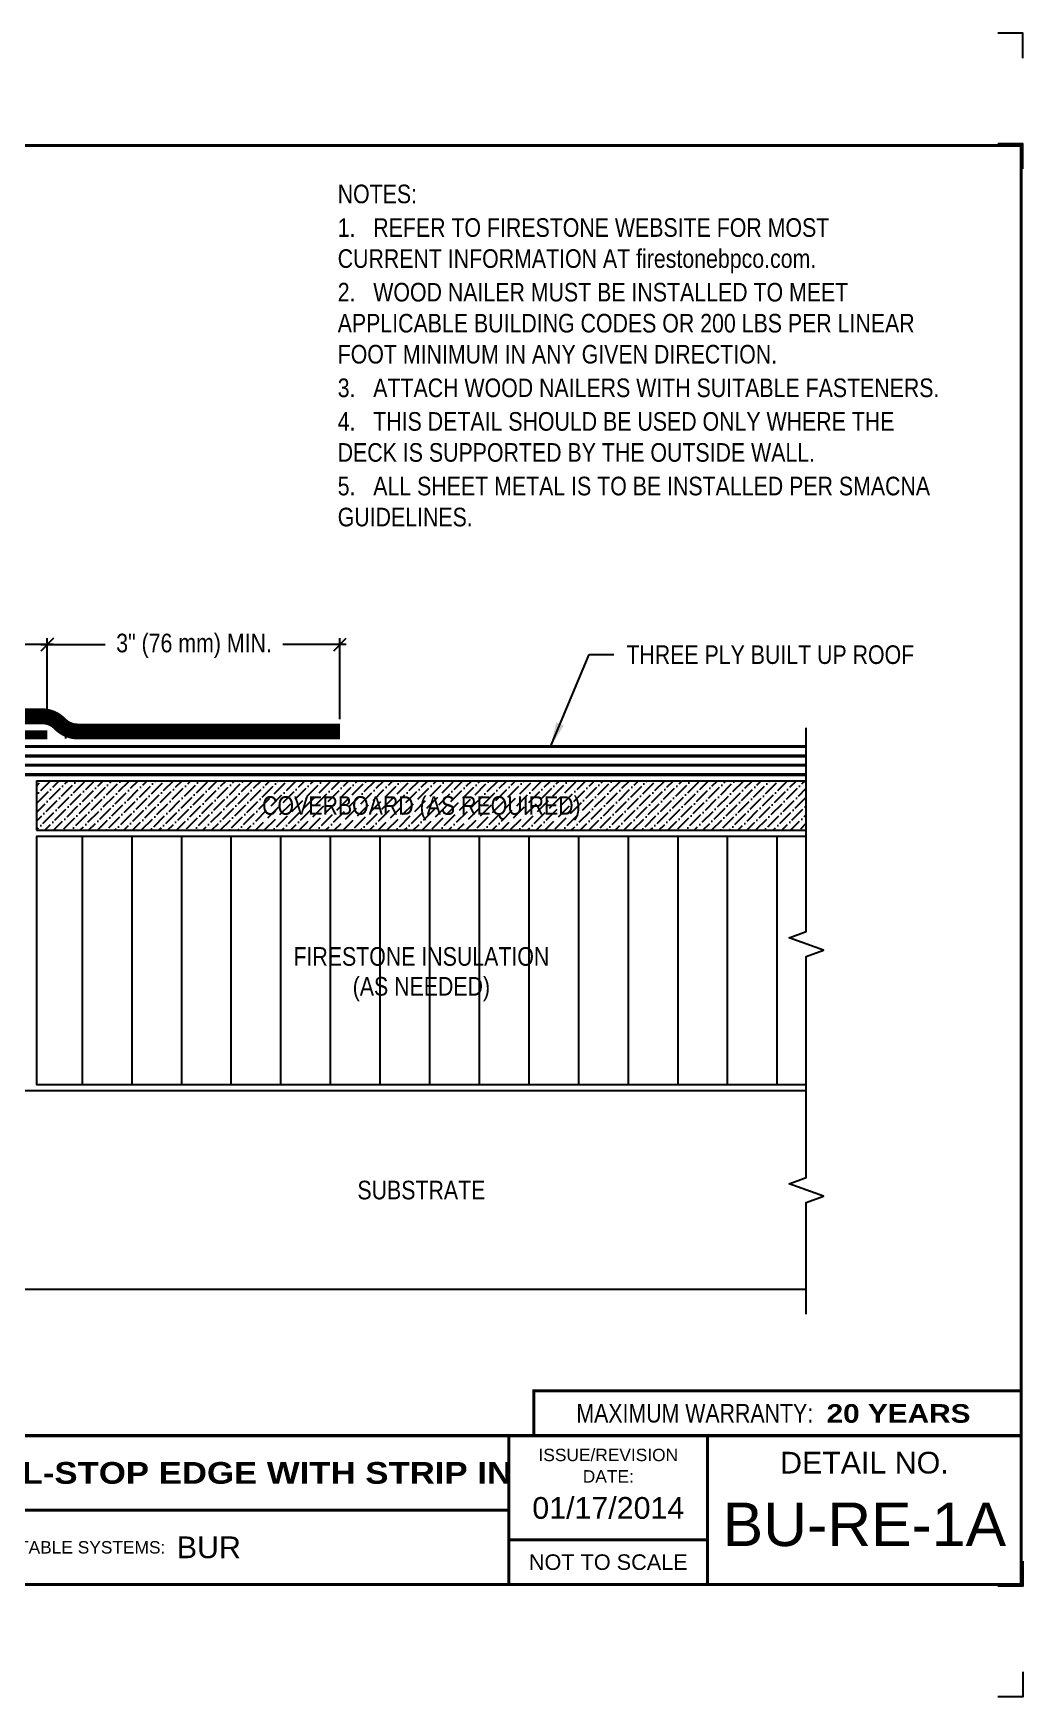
# Model space of a CAD drawing. Header units: inches. Extents: x -763.6 to -743.6, y -23.2 to -6.4.
# Drawn here: x -753.56 to -743.59, y -23.2 to -6.43 of the extents above; entities that cross this region are included whole.
import ezdxf
from ezdxf.enums import TextEntityAlignment as Align

# ---------------------------------------------------------------- set-up
doc = ezdxf.new("R2010")
doc.units = ezdxf.units.IN
doc.header["$MEASUREMENT"] = 0
doc.layers.get('0').update_dxf_attribs({"linetype": 'CONTINUOUS'})
doc.layers.get('DEFPOINTS').update_dxf_attribs({"linetype": 'CONTINUOUS'})
for name, color, linetype in [('FSBP-ANNO-LABEL', 7, 'CONTINUOUS'), ('FSBP-ANNO-NOTE', 7, 'CONTINUOUS'), ('FSBP-COVERBOARD_CANT', 46, 'CONTINUOUS'), ('FSBP-INSULATION', 7, 'CONTINUOUS'), ('FSBP-MEMBRANE', 7, 'CONTINUOUS'), ('FSBP-SUBSTRATE-GENERIC', 9, 'CONTINUOUS'), ('FSBP-TTLB', 7, 'CONTINUOUS'), ('FSBP-TTLB-BORDER', 7, 'CONTINUOUS'), ('FSBP-TTLB-TEXT', 7, 'CONTINUOUS')]:
    doc.layers.add(name, color=color, linetype=linetype)
doc.styles.add('ARIAL', font='arial.ttf')
doc.styles.add('ARIAL_BOLD', font='')
doc.styles.add('ARIAL_NAR', font='ARIALN.TTF')
doc.styles.add('FSBP_ARIAL_NAR', font='ARIALN.TTF')
doc.styles.get('ARIAL_BOLD').set_extended_font_data('Arial Black')
doc.dimstyles.new('FSBP-DIM', dxfattribs={"dimtxt": 0.1875, "dimasz": 0.125, "dimexe": 0.0625, "dimexo": 0.125, "dimgap": 0.125, "dimtad": 0, "dimdec": 0, "dimzin": 1, "dimdsep": 46, "dimlunit": 4, "dimtxsty": 'ARIAL_NAR', "dimblk": 'OBLIQUE', "dimcen": 0.09375, "dimdle": 0.0625, "dimclrd": 256, "dimclre": 256, "dimclrt": 256, "dimadec": 0, "dimazin": 0, "dimtfac": 1, "dimtdec": 0, "dimtmove": 1, "dimatfit": 3, "dimfxl": 1, "dimtolj": 1, "dimtzin": 0, "dimlwd": -1, "dimlwe": -1, "dimarcsym": 0})
doc.dimstyles.new('FSBP-LEADER', dxfattribs={"dimtxt": 0.1875, "dimasz": 0.25, "dimexe": 0.0625, "dimexo": 0.125, "dimgap": 0.125, "dimtad": 0, "dimtih": 1, "dimtoh": 1, "dimdec": 4, "dimzin": 0, "dimdsep": 46, "dimlunit": 4, "dimtxsty": 'ARIAL_NAR', "dimcen": 0.09375, "dimclrd": 256, "dimclre": 256, "dimclrt": 256, "dimadec": 0, "dimazin": 0, "dimtfac": 1, "dimtdec": 4, "dimtofl": 0, "dimtmove": 0, "dimatfit": 3, "dimfxl": 1, "dimtolj": 1, "dimtzin": 0, "dimlwd": -1, "dimlwe": -1, "dimarcsym": 0})

# ---------------------------------------------------------------- blocks, each defined once
blk = doc.blocks.new('_OBLIQUE')
at = {"color": 0, "linetype": 'ByBlock'}
blk.add_line((-0.5, -0.5), (0.5, 0.5), dxfattribs=at)
blk = doc.blocks.new('*D5')
at = {"layer": 'DEFPOINTS', "color": 0, "transparency": 16777216}
for p in [(-750.469, -12.593), (-753.417, -13.469), (-750.469, -13.469)]:
    blk.add_point(p, dxfattribs=at)
at = {"layer": 'FSBP-ANNO-LABEL', "transparency": 16777216}
for p, q in [((-753.417, -13.344), (-753.417, -12.53)), ((-750.469, -13.344), (-750.469, -12.53)), ((-753.48, -12.593), (-752.834, -12.593)), ((-750.406, -12.593), (-751.043, -12.593))]:
    blk.add_line(p, q, dxfattribs=at)
at = {"layer": 'FSBP-ANNO-LABEL', "transparency": 16777216, "xscale": 0.125, "yscale": 0.125, "zscale": 0.125, "rotation": 180}
blk.add_blockref('_OBLIQUE', (-753.417, -12.593), dxfattribs=at)
at = {"layer": 'FSBP-ANNO-LABEL', "transparency": 16777216, "xscale": 0.125, "yscale": 0.125, "zscale": 0.125}
blk.add_blockref('_OBLIQUE', (-750.469, -12.593), dxfattribs=at)
at = {"layer": 'FSBP-ANNO-LABEL', "transparency": 16777216, "insert": (-751.938, -12.606), "char_height": 0.1875, "attachment_point": 5, "style": 'ARIAL_NAR'}
blk.add_mtext('\\A1;3" (76 mm) MIN.', dxfattribs=at)
blk = doc.blocks.new('*D7')
at = {"layer": 'DEFPOINTS', "color": 0, "transparency": 16777216}
for p in [(-753.417, -12.593), (-756.295, -13.449), (-753.417, -13.518)]:
    blk.add_point(p, dxfattribs=at)
at = {"layer": 'FSBP-ANNO-LABEL', "transparency": 16777216}
for p, q in [((-756.295, -13.324), (-756.295, -12.53)), ((-753.417, -13.393), (-753.417, -12.53)), ((-756.358, -12.593), (-755.742, -12.593)), ((-753.355, -12.593), (-753.951, -12.593))]:
    blk.add_line(p, q, dxfattribs=at)
at = {"layer": 'FSBP-ANNO-LABEL', "transparency": 16777216, "xscale": 0.125, "yscale": 0.125, "zscale": 0.125, "rotation": 180}
blk.add_blockref('_OBLIQUE', (-756.295, -12.593), dxfattribs=at)
at = {"layer": 'FSBP-ANNO-LABEL', "transparency": 16777216, "xscale": 0.125, "yscale": 0.125, "zscale": 0.125}
blk.add_blockref('_OBLIQUE', (-753.417, -12.593), dxfattribs=at)
at = {"layer": 'FSBP-ANNO-LABEL', "transparency": 16777216, "insert": (-754.847, -12.604), "char_height": 0.1875, "attachment_point": 5, "style": 'ARIAL_NAR'}
blk.add_mtext('\\A1;3" (76 mm) MIN.', dxfattribs=at)
blk = doc.blocks.new('TTLB-ASPHALT_1')
blk.add_line((16.841, 0), (20, 0))
at = {"layer": 'DEFPOINTS', "linetype": 'Continuous', "ltscale": 1.75}
for points in [[(20.016, 13.881), (20.016, 14.131), (19.766, 14.131)], [(20.016, -2.381), (20.016, -2.631), (19.766, -2.631)]]:
    blk.add_lwpolyline(points, dxfattribs=at)
at = {"layer": 'DEFPOINTS', "color": 1}
for points in [[(20.016, 12.766), (20.016, 13.016), (19.766, 13.016)], [(20.016, -1.266), (20.016, -1.516), (19.766, -1.516)]]:
    blk.add_lwpolyline(points, dxfattribs=at)
at = {"layer": 'FSBP-TTLB', "const_width": 0.0312}
blk.add_lwpolyline([(15.09, 0), (20, 0), (20, 0.451), (15.09, 0.451)], close=True, dxfattribs=at)
for points in [[(0, 0), (0, -1.5), (20, -1.5), (20, 0), (0, 0)], [(14.84, 0), (14.84, -1.5)], [(16.841, 0), (16.841, -1.5)], [(20, 0), (20, -1.5)], [(4.825, -0.75), (14.84, -0.75)], [(14.84, -1.049), (16.841, -1.049)]]:
    blk.add_lwpolyline(points, dxfattribs=at)
at = {"layer": 'FSBP-TTLB-BORDER', "const_width": 0.0312}
blk.add_lwpolyline([(20, 0), (20, 13), (0, 13), (0, 0)], dxfattribs=at)
at = {"layer": 'FSBP-TTLB-TEXT', "style": 'ARIAL_NAR'}
blk.add_text('MAXIMUM WARRANTY:', height=0.1875, dxfattribs=at).set_placement((17.905, 0.226), align=Align.MIDDLE_RIGHT)
at = {"layer": 'FSBP-TTLB-TEXT'}
for s, height, style, p in [('20 YEARS', 0.1875, 'ARIAL_BOLD', (18.04, 0.224)), ('ACCEPTABLE SYSTEMS:', 0.125, 'ARIAL', (9.293, -1.125))]:
    blk.add_text(s, height=height, dxfattribs=dict(at, style=style)).set_placement(p, align=Align.MIDDLE_LEFT)
at = {"layer": 'FSBP-TTLB-TEXT', "style": 'ARIAL'}
for s, height, p in [('ISSUE/REVISION', 0.125, (15.841, -0.194)), ('DETAIL NO.', 0.2188, (18.421, -0.272)), ('DATE:', 0.125, (15.841, -0.41)), ('NOT TO SCALE', 0.15625, (15.841, -1.274))]:
    blk.add_text(s, height=height, dxfattribs=at).set_placement(p, align=Align.MIDDLE_CENTER)
at = {"layer": 'FSBP-TTLB-TEXT'}
for tag, height, style, p in [('DETAIL_DESCP_LINE_1', 0.219, 'ARIAL_BOLD', (9.833, -0.375)), ('ISSUE_REV_DATE', 0.219, 'ARIAL', (15.841, -0.728)), ('DETAIL_NUMBER', 0.438, 'ARIAL', (18.421, -0.893))]:
    blk.add_attdef(tag, text='', height=height, dxfattribs=dict(at, style=style)).set_placement(p, align=Align.MIDDLE_CENTER)
at = {"layer": 'FSBP-TTLB-TEXT', "style": 'ARIAL'}
blk.add_attdef('ACCPT_SYSTEMS', text='', height=0.219, dxfattribs=at).set_placement((11.494, -1.125), align=Align.MIDDLE_LEFT)

msp = doc.modelspace()

# ---------------------------------------------------------------- hatches: boundary and pattern name
at = {"layer": 'FSBP-COVERBOARD_CANT'}
h = msp.add_hatch(dxfattribs=at)
h.set_pattern_fill('ANSI36', color=256, scale=0.5, style=0)
h.set_pattern_definition([(45, (-770.48661, 63.41919), (0.03314563, 0.12153398), [0.15625, -0.03125, 0, -0.03125])])
h.paths.add_polyline_path([(-745.77, -13.965), (-753.526, -13.965), (-753.526, -14.465), (-745.77, -14.465)])
h.paths.add_polyline_path([(-751.315, -14.425), (-747.982, -14.425), (-747.982, -14.056), (-751.315, -14.056)], flags=24)
at = {"layer": 'FSBP-INSULATION'}
h = msp.add_hatch(dxfattribs=at)
h.set_pattern_fill('LINE', color=256, scale=4, angle=90, style=0)
h.set_pattern_definition([(90, (-768.5631, 62.58823), (-0.5, 3e-17), [])])
h.paths.add_polyline_path([(-745.77, -17.027), (-745.77, -15.735), (-745.598, -15.672), (-745.942, -15.547), (-745.77, -15.485), (-745.77, -14.527), (-753.526, -14.527), (-753.526, -17.027)])
h.paths.add_polyline_path([(-750.402, -16.248), (-748.895, -16.248), (-748.895, -15.879), (-750.402, -15.879)], flags=24)
h.paths.add_polyline_path([(-750.986, -15.882), (-748.311, -15.882), (-748.311, -15.591), (-750.986, -15.591)], flags=24)

# ---------------------------------------------------------------- linework, layer by layer
at = {"layer": 'FSBP-COVERBOARD_CANT'}
for p, q in [((-753.526, -13.965), (-753.526, -14.465)), ((-753.526, -13.965), (-745.77, -13.965)), ((-753.526, -14.465), (-745.77, -14.465))]:
    msp.add_line(p, q, dxfattribs=at)
at = {"layer": 'FSBP-INSULATION'}
for points in [[(-745.77, -17.027), (-745.77, -15.735), (-745.598, -15.672), (-745.942, -15.547), (-745.77, -15.485), (-745.77, -13.434)], [(-745.77, -14.527), (-753.526, -14.527), (-753.526, -17.027), (-745.77, -17.027)]]:
    msp.add_lwpolyline(points, dxfattribs=at)
at = {"layer": 'FSBP-MEMBRANE', "ltscale": 1.75}
msp.add_line((-753.229, -13.541), (-753.229, -13.451), dxfattribs=at)
for points, const_width in [([(-758.74, -13.192), (-756.365, -13.191, -0.198912), (-756.233, -13.246), (-756.218, -13.262, 0.198912), (-756.085, -13.316), (-753.469, -13.316, -0.198912), (-753.292, -13.39), (-753.286, -13.396, 0.198912), (-753.109, -13.469), (-750.469, -13.469)], 0.16), ([(-758.744, -13.368), (-756.443, -13.379, -0.198912), (-756.31, -13.434), (-756.295, -13.449, 0.198912), (-756.163, -13.504), (-753.417, -13.504)], 0.09)]:
    msp.add_lwpolyline(points, format="xyb", dxfattribs=dict(at, const_width=const_width))
at = {"layer": 'FSBP-MEMBRANE', "const_width": 0.0312}
for points in [[(-756.645, -13.62), (-745.77, -13.62)], [(-745.77, -13.716), (-756.645, -13.716)], [(-756.645, -13.809), (-745.77, -13.809)], [(-756.645, -13.904), (-745.77, -13.904)]]:
    msp.add_lwpolyline(points, dxfattribs=at)
at = {"layer": 'FSBP-SUBSTRATE-GENERIC'}
for points in [[(-745.77, -17.09), (-754.526, -17.09), (-754.526, -19.09), (-745.77, -19.09)], [(-745.77, -19.34), (-745.77, -18.215), (-745.598, -18.152), (-745.942, -18.027), (-745.77, -17.965), (-745.77, -17.027)]]:
    msp.add_lwpolyline(points, dxfattribs=at)

# ---------------------------------------------------------------- block references
msp.add_blockref('TTLB-ASPHALT_1', (-763.606, -20.565)).add_auto_attribs({'DETAIL_DESCP_LINE_1': 'UNA-EDGE DRIPEDGE/GRAVEL-STOP EDGE WITH STRIP IN', 'ACCPT_SYSTEMS': 'BUR', 'ISSUE_REV_DATE': '01/17/2014', 'DETAIL_NUMBER': 'BU-RE-1A'})

# ---------------------------------------------------------------- texts
at = {"layer": 'FSBP-ANNO-LABEL', "style": 'ARIAL_NAR'}
msp.add_text('THREE PLY BUILT UP ROOF', height=0.1875, dxfattribs=at).set_placement((-747.583, -12.695), align=Align.MIDDLE_LEFT)
for s, p in [('FIRESTONE INSULATION', (-749.648, -15.736)), ('(AS NEEDED)', (-749.648, -16.037)), ('SUBSTRATE', (-749.648, -18.09))]:
    msp.add_text(s, height=0.1875, dxfattribs=at).set_placement(p, align=Align.MIDDLE_CENTER)
at = {"layer": 'FSBP-ANNO-NOTE', "insert": (-750.491, -7.959), "char_height": 0.1875, "attachment_point": 1, "style": 'FSBP_ARIAL_NAR'}
msp.add_mtext_dynamic_manual_height_columns('NOTES:\\P{\\H0.083333x;\\P\\pi-0.375,l0.375;}1.   REFER TO FIRESTONE WEBSITE FOR MOST \\P\\pi0;CURRENT INFORMATION AT firestonebpco.com.\\P\\pl0;{\\H0.083333x;\\P\\pi-0.375,l0.375;}2.   WOOD NAILER MUST BE INSTALLED TO MEET APPLICABLE BUILDING CODES OR 200 LBS PER LINEAR FOOT MINIMUM IN ANY GIVEN DIRECTION.\\P{\\H0.083333x;\\P}3.   ATTACH WOOD NAILERS WITH SUITABLE FASTENERS.\\P{\\H0.083333x;\\P}4.   THIS DETAIL SHOULD BE USED ONLY WHERE THE DECK IS SUPPORTED BY THE OUTSIDE WALL.\\P{\\H0.083333x;\\P}5.   ALL SHEET METAL IS TO BE INSTALLED PER SMACNA GUIDELINES. ', width=6.05481, gutter_width=1.094, heights=[3.575], dxfattribs=at)
at = {"layer": 'FSBP-COVERBOARD_CANT', "style": 'ARIAL_NAR'}
msp.add_text('COVERBOARD (AS REQUIRED)', height=0.1875, dxfattribs=at).set_placement((-749.648, -14.215), align=Align.MIDDLE_CENTER)

# ---------------------------------------------------------------- dimensions: what is measured, and where the dimension line sits
at = {"layer": 'FSBP-ANNO-LABEL'}
for base, p1, p2, picture, middle in [((-753.417, -12.593), (-756.295, -13.449), (-753.417, -13.518), '*D7', (-754.847, -12.604)), ((-750.469, -12.593), (-753.417, -13.469), (-750.469, -13.469), '*D5', (-751.938, -12.606))]:
    dim = msp.add_linear_dim(base=base, p1=p1, p2=p2, text='3" (76 mm) MIN.', dimstyle='FSBP-DIM', dxfattribs=at)
    dim.commit()
    dim.dimension.update_dxf_attribs({"geometry": picture, "text_midpoint": middle, "dimtype": 160})

# ---------------------------------------------------------------- leaders
msp.add_leader([(-748.348, -13.624), (-747.958, -12.695), (-747.708, -12.695)], dimstyle='FSBP-LEADER', dxfattribs=at)

doc.saveas('drawing.dxf')
